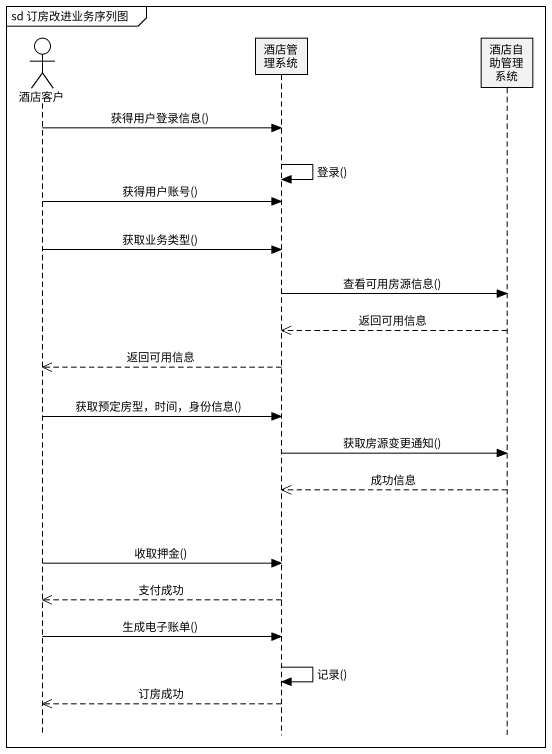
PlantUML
@startuml
mainframe sd 订房改进业务序列图
hide footbox
actor 酒店客户
participant 酒店管理系统
participant 酒店自助管理系统

酒店客户 -> 酒店管理系统 : 获得用户登录信息()
酒店管理系统 -> 酒店管理系统 : 登录()
酒店客户 -> 酒店管理系统 : 获得用户账号()
酒店客户 -> 酒店管理系统 : 获取业务类型()
酒店管理系统 -> 酒店自助管理系统 : 查看可用房源信息()
酒店自助管理系统 -->> 酒店管理系统 : 返回可用信息
酒店管理系统 -->> 酒店客户 : 返回可用信息
酒店客户 -> 酒店管理系统 : 获取预定房型，时间，身份信息()
酒店管理系统 -> 酒店自助管理系统 : 获取房源变更通知()
酒店自助管理系统 -->> 酒店管理系统 : 成功信息
酒店客户 -> 酒店管理系统 : 收取押金()
酒店管理系统 -->> 酒店客户 : 支付成功
酒店客户 -> 酒店管理系统 : 生成电子账单()
酒店管理系统 -> 酒店管理系统 : 记录()
酒店管理系统 -->> 酒店客户 : 订房成功
@enduml
